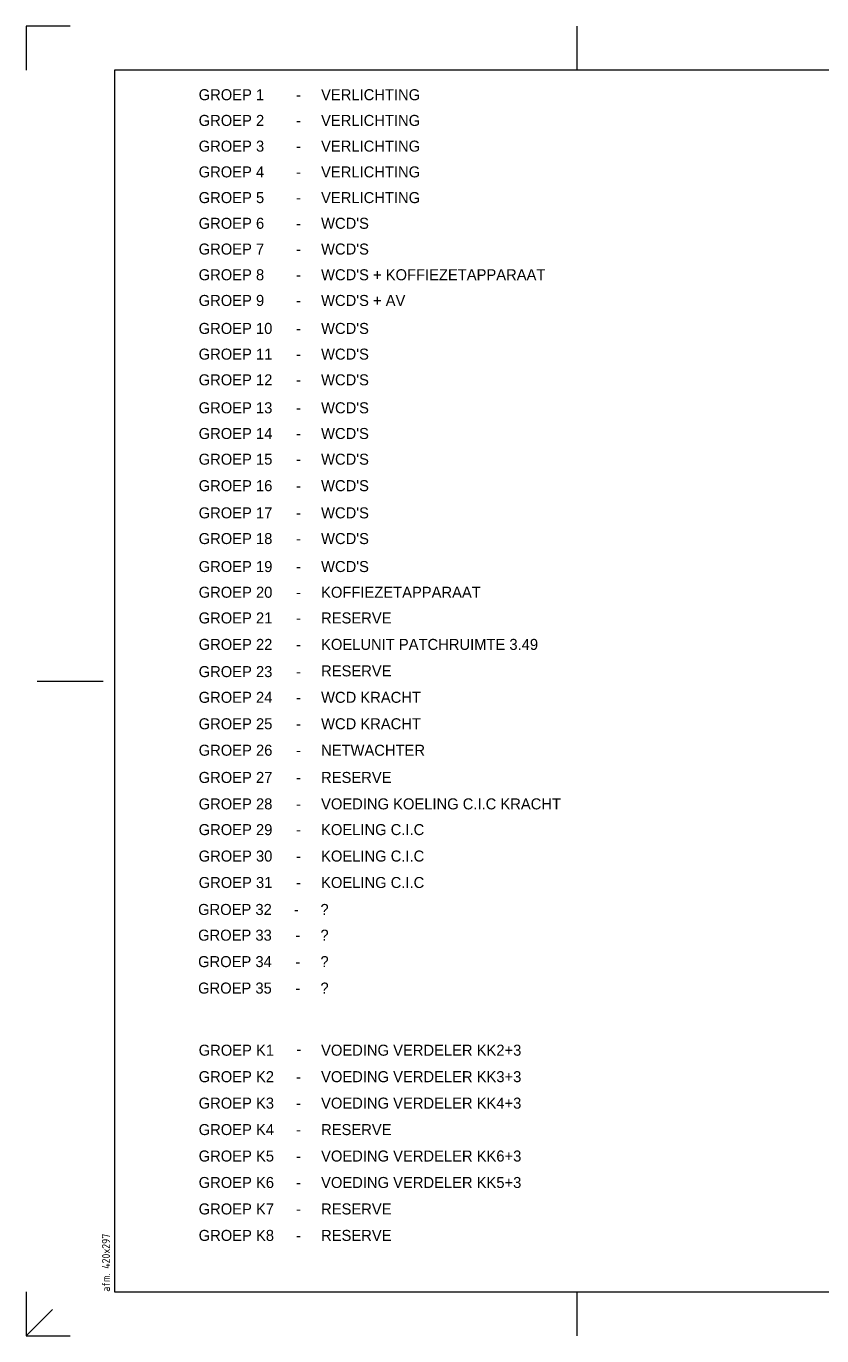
# Model space of a CAD drawing. Header units: millimetres. Extents: x 0 to 420, y 0 to 297.
# Drawn here: x 0 to 180.5, y 0 to 297 of the extents above; entities that cross this region are included whole.
import ezdxf

# ---------------------------------------------------------------- set-up
doc = ezdxf.new("R2010")
doc.units = ezdxf.units.MM
for name, color, linetype in [('00att018', 1, 'CONTINUOUS'), ('00kad018', 1, 'CONTINUOUS'), ('00kad070', 5, 'CONTINUOUS'), ('BL$2----_KADER', 7, 'CONTINUOUS'), ('EL6-----', 7, 'CONTINUOUS')]:
    doc.layers.add(name, color=color, linetype=linetype)
doc.styles.add('BURO-035', font='BUROFONT.shx', dxfattribs={"height": 3.5})
doc.styles.add('ISO', font='isocp.shx')

# ---------------------------------------------------------------- blocks, each defined once
blk = doc.blocks.new('a3-windesheim-hor')
at = {"layer": '00kad018', "color": 1}
for p, q in [((0, 297), (0, 287)), ((10, 297), (0, 297)), ((125, 287), (125, 297)), ((2.5, 148.5), (17.5, 148.5)), ((0, 10), (0, 0)), ((125, 0), (125, 10)), ((0, 0), (6, 6)), ((0, 0), (10, 0))]:
    blk.add_line(p, q, dxfattribs=at)
at = {"layer": '00kad070', "color": 5}
for p, q in [((20, 287), (20, 10)), ((410, 287), (20, 287)), ((20, 10), (410, 10))]:
    blk.add_line(p, q, dxfattribs=at)
at = {"layer": '00att018', "color": 1, "style": 'ISO'}
blk.add_text('afm. 420x297', height=1.8, rotation=90, dxfattribs=at).set_placement((19, 10))

msp = doc.modelspace()

# ---------------------------------------------------------------- block references
at = {"layer": 'BL$2----_KADER'}
msp.add_blockref('a3-windesheim-hor', (0, 0), dxfattribs=at)

# ---------------------------------------------------------------- texts
at = {"layer": 'EL6-----', "color": 2, "style": 'BURO-035'}
for s, p in [('GROEP 1', (39.13, 280.21)), ('VERLICHTING', (66.9, 280.21)), ('-', (61.23, 280.21)), ('GROEP 2', (39.13, 274.38)), ('VERLICHTING', (66.9, 274.38)), ('-', (61.23, 274.38)), ('GROEP 3', (39.13, 268.55)), ('VERLICHTING', (66.9, 268.55)), ('-', (61.23, 268.55)), ('GROEP 4', (39.13, 262.71)), ('VERLICHTING', (66.9, 262.71)), ('-', (61.23, 262.71)), ('GROEP 5', (39.13, 256.88)), ('VERLICHTING', (66.9, 256.88)), ('-', (61.23, 256.88)), ('GROEP 6', (39.13, 251.05)), ("WCD'S", (66.9, 251.05)), ('-', (61.23, 251.05)), ('GROEP 7', (39.13, 245.21)), ("WCD'S", (66.9, 245.21)), ('-', (61.23, 245.21)), ('GROEP 8', (39.13, 239.38)), ("WCD'S + KOFFIEZETAPPARAAT", (66.9, 239.38)), ('-', (61.23, 239.38)), ('GROEP 9', (39.13, 233.55)), ('-', (61.23, 233.55)), ("WCD'S + AV ", (66.9, 233.55)), ('GROEP 10', (39.13, 227.21)), ("WCD'S", (66.9, 227.21)), ('-', (61.23, 227.21)), ('GROEP 11', (39.13, 221.38)), ("WCD'S", (66.9, 221.38)), ('-', (61.23, 221.38)), ('GROEP 12', (39.13, 215.55)), ("WCD'S", (66.9, 215.55)), ('-', (61.23, 215.55)), ('GROEP 13', (39.13, 209.21)), ("WCD'S", (66.9, 209.21)), ('-', (61.23, 209.21)), ('GROEP 14', (39.13, 203.38)), ("WCD'S", (66.9, 203.38)), ('-', (61.23, 203.38)), ('GROEP 15', (39.13, 197.55)), ("WCD'S", (66.9, 197.55)), ('-', (61.23, 197.55)), ('GROEP 16', (39.13, 191.55)), ("WCD'S", (66.9, 191.55)), ('-', (61.23, 191.55)), ('GROEP 17', (39.13, 185.38)), ("WCD'S", (66.9, 185.38)), ('-', (61.23, 185.38)), ('GROEP 18', (39.13, 179.55)), ("WCD'S", (66.9, 179.55)), ('-', (61.23, 179.55)), ('GROEP 19', (39.13, 173.21)), ("WCD'S", (66.9, 173.21)), ('-', (61.23, 173.21)), ('GROEP 20', (39.13, 167.38)), ('KOFFIEZETAPPARAAT', (66.9, 167.38)), ('-', (61.23, 167.38)), ('GROEP 21', (39.13, 161.55)), ('RESERVE', (66.9, 161.55)), ('-', (61.23, 161.55)), ('GROEP 22', (39.13, 155.55)), ('KOELUNIT PATCHRUIMTE 3.49', (66.9, 155.55)), ('-', (61.23, 155.55)), ('GROEP 23', (39.13, 149.38)), ('RESERVE', (66.9, 149.55)), ('-', (61.23, 149.38)), ('GROEP 24', (39.13, 143.55)), ('WCD KRACHT', (66.9, 143.55)), ('-', (61.23, 143.55)), ('GROEP 25', (39.13, 137.55)), ('WCD KRACHT', (66.9, 137.55)), ('-', (61.23, 137.55)), ('GROEP 26', (39.13, 131.55)), ('NETWACHTER', (66.9, 131.55)), ('-', (61.23, 131.55)), ('GROEP 27', (39.13, 125.38)), ('RESERVE', (66.9, 125.38)), ('-', (61.23, 125.38)), ('GROEP 28', (39.13, 119.38)), ('VOEDING KOELING C.I.C KRACHT', (66.9, 119.38)), ('-', (61.23, 119.38)), ('GROEP 29', (39.13, 113.55)), ('KOELING C.I.C', (66.9, 113.55)), ('-', (61.23, 113.55)), ('GROEP 30', (39.13, 107.55)), ('KOELING C.I.C', (66.9, 107.55)), ('-', (61.23, 107.55)), ('GROEP 31', (39.13, 101.55)), ('KOELING C.I.C', (66.9, 101.55)), ('-', (61.23, 101.55)), ('GROEP 32', (39, 95.44)), ('-', (60.73, 95.44)), ('?', (66.76, 95.44)), ('GROEP 33', (39, 89.61)), ('?', (66.76, 89.61)), ('-', (61.09, 89.61)), ('GROEP 34', (39, 83.61)), ('?', (66.76, 83.61)), ('-', (61.09, 83.61)), ('GROEP 35', (39, 77.61)), ('-', (61.09, 77.61)), ('?', (66.76, 77.61)), ('GROEP K1', (39.13, 63.52)), ('VOEDING VERDELER KK2+3', (66.9, 63.52)), ('-', (61.27, 63.75)), ('GROEP K2', (39.13, 57.52)), ('VOEDING VERDELER KK3+3', (66.9, 57.52)), ('-', (61.23, 57.52)), ('GROEP K3', (39.13, 51.52)), ('VOEDING VERDELER KK4+3', (66.9, 51.52)), ('-', (61.23, 51.52)), ('GROEP K4', (39.13, 45.52)), ('RESERVE', (66.9, 45.52)), ('-', (61.23, 45.52)), ('GROEP K5', (39.13, 39.52)), ('VOEDING VERDELER KK6+3', (66.9, 39.52)), ('-', (61.23, 39.52)), ('GROEP K6', (39.13, 33.52)), ('VOEDING VERDELER KK5+3', (66.9, 33.52)), ('-', (61.23, 33.52)), ('GROEP K7', (39.13, 27.52)), ('RESERVE', (66.9, 27.52)), ('-', (61.23, 27.52)), ('GROEP K8', (39.13, 21.52)), ('RESERVE', (66.9, 21.52)), ('-', (61.23, 21.52))]:
    msp.add_text(s, height=2.5, dxfattribs=at).set_placement(p)

doc.saveas('drawing.dxf')
